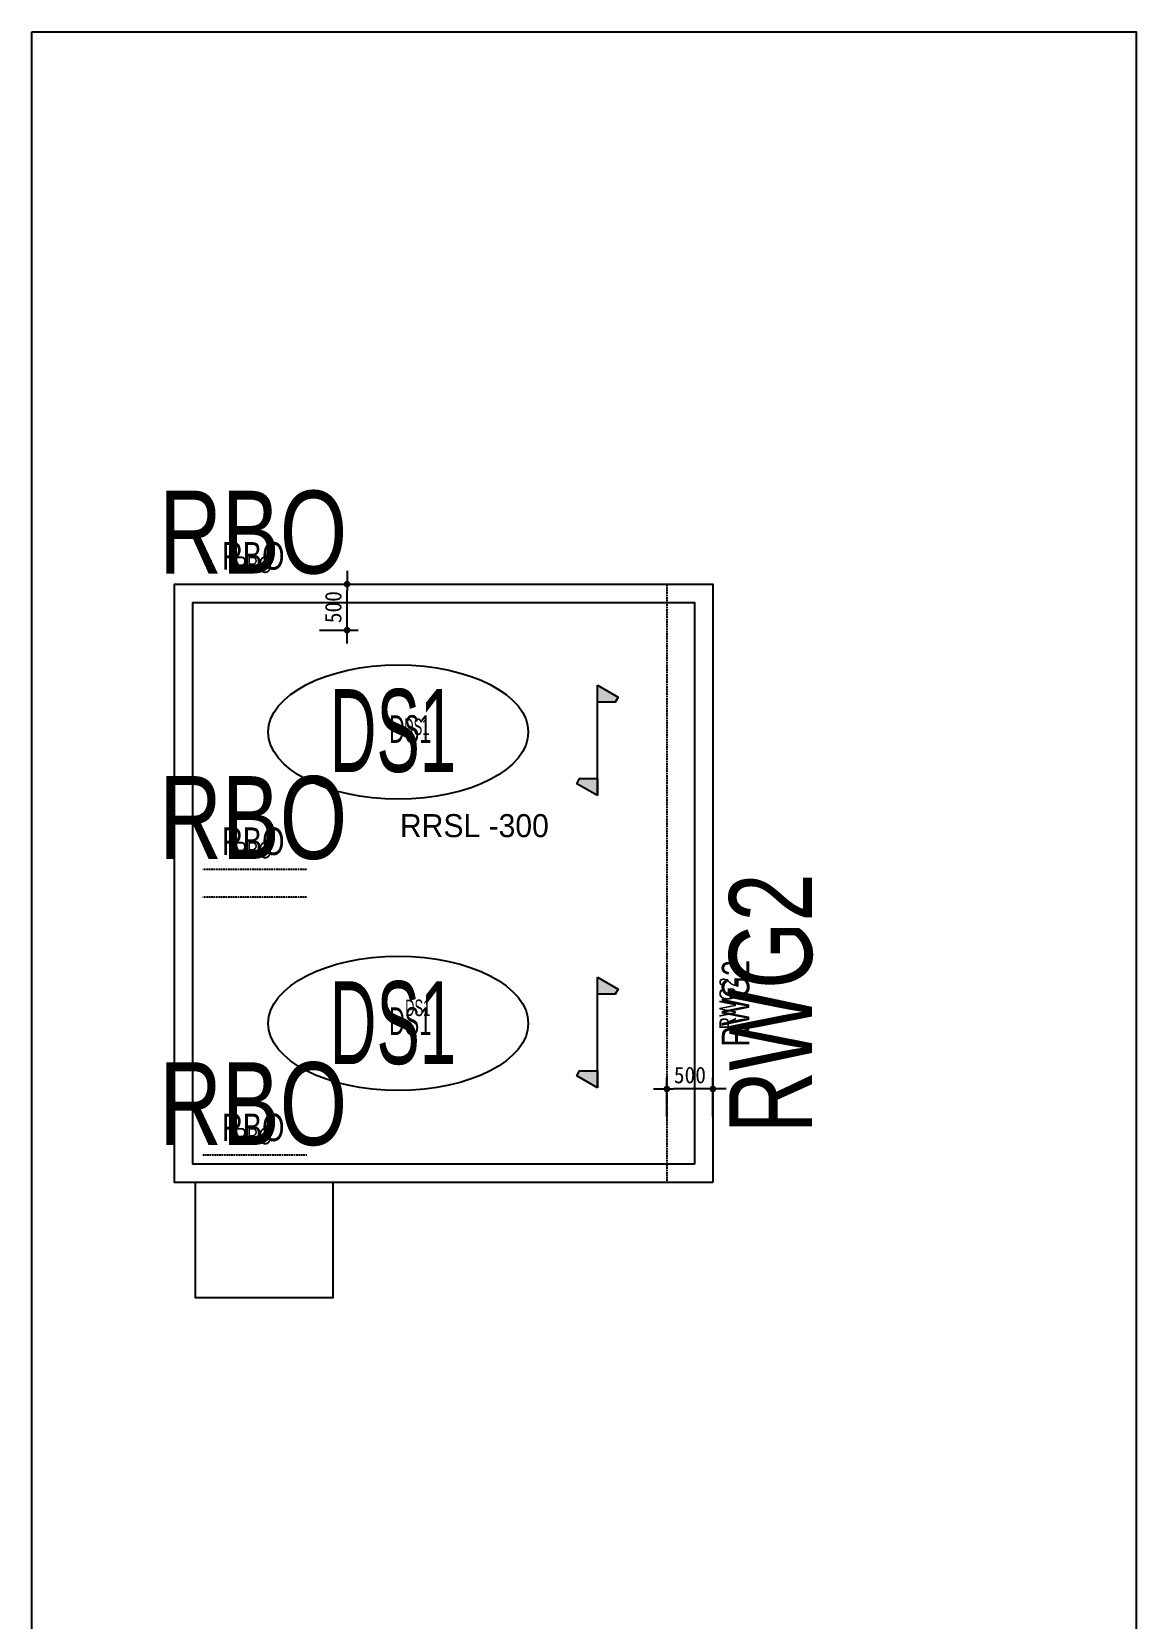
# Model space of a CAD drawing. Header units: millimetres. Extents: x 91354 to 177354, y 115540 to 150005.
# Drawn here: x 91354 to 103354, y 132772 to 150005 of the extents above; entities that cross this region are included whole.
import ezdxf
from ezdxf.enums import TextEntityAlignment as Align

# ---------------------------------------------------------------- set-up
doc = ezdxf.new("R2010")
doc.units = ezdxf.units.MM
doc.linetypes.add('HID', pattern=[3.18, 2.12, -1.06])
doc.layers.get('Defpoints').update_dxf_attribs({"color": 159})
for name, color, linetype in [('^DECK', 130, 'Continuous'), ('BEAM-TEXT', 4, 'Continuous'), ('BEAM-TEXT @ 100', 4, 'Continuous'), ('BEAM-TEXT @ 300', 4, 'Continuous'), ('BEAM-TEXT @ 60', 4, 'Continuous'), ('DECK-PL', 4, 'Continuous'), ('DECK-SLAB', 4, 'Continuous'), ('DECK-SLAB @ 100', 4, 'Continuous'), ('DECK-SLAB @ 300', 4, 'Continuous'), ('DECK-SLAB @ 60', 4, 'Continuous'), ('보(girder)', 7, 'HID'), ('슬래브라인', 7, 'Continuous')]:
    doc.layers.add(name, color=color, linetype=linetype)
doc.layers.add('NOPLOT', color=191, linetype='Continuous', plot=False)
doc.styles.add('Gdim', font='DotumChe.ttf')
doc.styles.add('Gtx', font='Dotum.ttf')
doc.dimstyles.new('Gdim200', dxfattribs={"dimscale": 200, "dimtxt": 3, "dimasz": 1.2, "dimexe": 2, "dimexo": 3, "dimgap": 1, "dimtad": 1, "dimdsep": 46, "dimlunit": 6, "dimtxsty": 'Gdim', "dimblk1": '_CIDOT', "dimblk2": '_CIDOT', "dimsah": 1, "dimcen": 2.5, "dimdle": 2, "dimclrd": 1, "dimclre": 1, "dimclrt": 3, "dimazin": 2, "dimtfac": 1, "dimtix": 1, "dimtmove": 2, "dimatfit": 3, "dimldrblk": '_CIDOT', "dimfxl": 0, "dimtolj": 1, "dimtzin": 0, "dimarcsym": 0})

# ---------------------------------------------------------------- blocks, each defined once
blk = doc.blocks.new('*U128')
at = {"layer": 'DECK-SLAB @ 100', "style": 'Gtx', "width": 0.6}
blk.add_text('DS1', height=300, dxfattribs=at).set_placement((95236, 142281, 0))
at = {"layer": 'DECK-SLAB @ 300', "style": 'Gtx', "width": 0.6}
blk.add_text('DS1', height=900, dxfattribs=at).set_placement((94589, 141965, 0))
at = {"layer": 'DECK-SLAB @ 60', "style": 'Gtx', "width": 0.6}
blk.add_text('DS1', height=180, dxfattribs=at).set_placement((95400, 142366, 0))
blk = doc.blocks.new('A$C58C40D4B')
at = {"layer": 'DECK-PL'}
for points in [[(600, 2), (471, 228), (415, 196), (415, 2)], [(-600, 2), (-471, -223), (-415, -192), (-415, 2)]]:
    blk.add_hatch(color=256, dxfattribs=at).paths.add_polyline_path(points)
blk.add_line((-600, 2), (600, 2), dxfattribs=at)
for points in [[(600, 2), (471, 228), (415, 196), (415, 2), (415, 2), (471, 2), (600, 2)], [(-600, 2), (-471, -223), (-415, -192), (-415, 2), (-415, 2), (-471, 2), (-600, 2)]]:
    blk.add_lwpolyline(points, dxfattribs=at)
blk = doc.blocks.new('*U129')
at = {"layer": 'DECK-SLAB @ 100', "style": 'Gtx', "width": 0.6}
blk.add_text('DS1', height=300, dxfattribs=at).set_placement((95236, 139108, 0))
at = {"layer": 'DECK-SLAB @ 300', "style": 'Gtx', "width": 0.6}
blk.add_text('DS1', height=900, dxfattribs=at).set_placement((94589, 138792, 0))
at = {"layer": 'DECK-SLAB @ 60', "style": 'Gtx', "width": 0.6}
blk.add_text('DS1', height=180, dxfattribs=at).set_placement((95410, 139313, 0))
blk = doc.blocks.new('*U131')
at = {"layer": 'BEAM-TEXT @ 100', "color": 1, "style": 'Gtx', "width": 0.8}
blk.add_text('RBO', height=300, dxfattribs=at).set_placement((93760, 140972), align=Align.BOTTOM_CENTER)
at = {"layer": 'BEAM-TEXT @ 300', "color": 1, "style": 'Gtx', "width": 0.8}
blk.add_text('RBO', height=900, dxfattribs=at).set_placement((93760, 140750), align=Align.BOTTOM_CENTER)
at = {"layer": 'BEAM-TEXT @ 60', "color": 1, "style": 'Gtx', "width": 0.8}
blk.add_text('RBO', height=180, dxfattribs=at).set_placement((93760, 140972), align=Align.BOTTOM_CENTER)
blk = doc.blocks.new('*U132')
at = {"layer": 'BEAM-TEXT @ 100', "color": 1, "style": 'Gtx', "width": 0.8}
blk.add_text('RBO', height=300, dxfattribs=at).set_placement((93760, 137865), align=Align.BOTTOM_CENTER)
at = {"layer": 'BEAM-TEXT @ 300', "color": 1, "style": 'Gtx', "width": 0.8}
blk.add_text('RBO', height=900, dxfattribs=at).set_placement((93760, 137642), align=Align.BOTTOM_CENTER)
at = {"layer": 'BEAM-TEXT @ 60', "color": 1, "style": 'Gtx', "width": 0.8}
blk.add_text('RBO', height=180, dxfattribs=at).set_placement((93760, 137865), align=Align.BOTTOM_CENTER)
blk = doc.blocks.new('*U133')
at = {"layer": 'BEAM-TEXT @ 100', "color": 1, "style": 'Gtx', "width": 0.8}
blk.add_text('RWG2', height=300, rotation=90, dxfattribs=at).set_placement((99241, 139451), align=Align.BOTTOM_CENTER)
at = {"layer": 'BEAM-TEXT @ 300', "color": 1, "style": 'Gtx', "width": 0.8}
blk.add_text('RWG2', height=900, rotation=90, dxfattribs=at).set_placement((100101, 139451), align=Align.BOTTOM_CENTER)
at = {"layer": 'BEAM-TEXT @ 60', "color": 1, "style": 'Gtx', "width": 0.8}
blk.add_text('RWG2', height=180, rotation=90, dxfattribs=at).set_placement((99059, 139451), align=Align.BOTTOM_CENTER)
blk = doc.blocks.new('_CIDOT')
at = {"color": 0, "linetype": 'ByBlock'}
blk.add_line((2, 0), (-1, 0), dxfattribs=at)
at = {"color": 0, "linetype": 'ByBlock', "const_width": 0.5}
blk.add_lwpolyline([(-0.25, 0, 1), (0.25, 0, 1)], format="xyb", close=True, dxfattribs=at)
blk = doc.blocks.new('*D38')
at = {"layer": 'Defpoints', "color": 155, "lineweight": -2, "transparency": 16777216}
for p, q in [((94480, 144005), (94900, 144005)), ((94780, 143577), (94780, 143933)), ((94480, 143505), (94900, 143505))]:
    blk.add_line(p, q, dxfattribs=at)
at = {"layer": 'Defpoints', "color": 0, "transparency": 16777216}
for p in [(94300, 144005), (94780, 144005), (94300, 143505)]:
    blk.add_point(p, dxfattribs=at)
at = {"layer": 'Defpoints', "color": 155, "lineweight": -2, "transparency": 16777216, "xscale": 71.99999999999994, "yscale": 71.99999999999994, "zscale": 71.99999999999994}
for p, rotation in [((94780, 144005), 90), ((94780, 143505), 270)]:
    blk.add_blockref('_CIDOT', p, dxfattribs=dict(at, rotation=rotation))
at = {"layer": 'Defpoints', "color": 3, "transparency": 16777216, "insert": (94630, 143755), "char_height": 180, "attachment_point": 5, "rotation": 90, "style": 'Gdim'}
blk.add_mtext('\\A1;{\\C155;500}', dxfattribs=at)
blk = doc.blocks.new('*D39')
at = {"layer": 'Defpoints', "color": 155, "lineweight": -2, "transparency": 16777216}
for p, q in [((98254, 138222), (98254, 138642)), ((98754, 138222), (98754, 138642)), ((98682, 138522), (98326, 138522))]:
    blk.add_line(p, q, dxfattribs=at)
at = {"layer": 'Defpoints', "color": 0, "transparency": 16777216}
for p in [(98254, 138522), (98254, 138042), (98754, 138042)]:
    blk.add_point(p, dxfattribs=at)
at = {"layer": 'Defpoints', "color": 155, "lineweight": -2, "transparency": 16777216, "xscale": 71.99999999999994, "yscale": 71.99999999999994, "zscale": 71.99999999999994, "rotation": 180}
blk.add_blockref('_CIDOT', (98254, 138522), dxfattribs=at)
at = {"layer": 'Defpoints', "color": 155, "lineweight": -2, "transparency": 16777216, "xscale": 71.99999999999994, "yscale": 71.99999999999994, "zscale": 71.99999999999994}
blk.add_blockref('_CIDOT', (98754, 138522), dxfattribs=at)
at = {"layer": 'Defpoints', "color": 3, "transparency": 16777216, "insert": (98504, 138672), "char_height": 180, "attachment_point": 5, "style": 'Gdim'}
blk.add_mtext('\\A1;{\\C155;500}', dxfattribs=at)
blk = doc.blocks.new('*U137')
at = {"layer": 'BEAM-TEXT @ 100', "color": 1, "style": 'Gtx', "width": 0.8}
blk.add_text('RBO', height=300, dxfattribs=at).set_placement((93760, 144072), align=Align.BOTTOM_CENTER)
at = {"layer": 'BEAM-TEXT @ 300', "color": 1, "style": 'Gtx', "width": 0.8}
blk.add_text('RBO', height=900, dxfattribs=at).set_placement((93760, 143850), align=Align.BOTTOM_CENTER)
at = {"layer": 'BEAM-TEXT @ 60', "color": 1, "style": 'Gtx', "width": 0.8}
blk.add_text('RBO', height=180, dxfattribs=at).set_placement((93760, 144072), align=Align.BOTTOM_CENTER)

msp = doc.modelspace()

# ---------------------------------------------------------------- linework, layer by layer
at = {"layer": '^DECK', "color": 0}
for centre in [(95336.35, 142398.445), (95336.35, 139234.443)]:
    msp.add_ellipse(centre, major_axis=(1412.381, 0), ratio=0.51617646, dxfattribs=at)
at = {"layer": 'NOPLOT'}
msp.add_lwpolyline([(91353.571, 150005.018), (103353.572, 150005.018), (103353.572, 122185.018), (91353.571, 122185.018)], close=True, dxfattribs=at)
at = {"layer": '보(girder)'}
msp.add_line((98253.571, 144005.018), (98253.571, 137505.018), dxfattribs=at)
at = {"layer": '보(girder)', "elevation": 0}
msp.add_lwpolyline([(92903.571, 144005.018), (98753.571, 144005.018), (98753.571, 137505.018)], dxfattribs=at)
at = {"layer": '슬래브라인', "color": 6, "linetype": 'HID'}
for p, q in [((94343.571, 140905.018), (93213.571, 140905.018)), ((94343.571, 140605.018), (93213.571, 140605.018)), ((93213.571, 137805.018), (94343.571, 137805.018))]:
    msp.add_line(p, q, dxfattribs=at)
at = {"layer": '슬래브라인', "elevation": 0}
msp.add_lwpolyline([(98753.727, 137505.018), (92903.571, 137505.018), (92903.571, 144005.018), (98753.416, 144005.018)], close=True, dxfattribs=at)
for points in [[(98553.717, 137705.018), (93103.571, 137705.018), (93103.571, 143805.018), (98553.571, 143805.018), (98553.571, 137705.018)], [(93128.571, 137505.018), (93128.571, 136255.018), (94628.571, 136255.018), (94628.571, 137505.018)]]:
    msp.add_lwpolyline(points, dxfattribs=at)

# ---------------------------------------------------------------- block references
at = {"layer": 'BEAM-TEXT'}
for name in ['*U137', '*U131', '*U133', '*U132']:
    msp.add_blockref(name, (0, 0), dxfattribs=at)
at = {"layer": 'DECK-PL', "xscale": -1, "rotation": 270}
for p in [(97497.205, 142307.929), (97497.205, 139134.917)]:
    msp.add_blockref('A$C58C40D4B', p, dxfattribs=at)
at = {"layer": 'DECK-SLAB'}
for name in ['*U128', '*U129']:
    msp.add_blockref(name, (0, 0), dxfattribs=at)

# ---------------------------------------------------------------- texts
at = {"layer": 'NOPLOT', "style": 'Gtx'}
msp.add_text('RRSL -300', height=250, dxfattribs=at).set_placement((95353.73, 141256.749))

# ---------------------------------------------------------------- dimensions: what is measured, and where the dimension line sits
at = {"layer": 'Defpoints'}
for base, p1, p2, angle, picture, middle in [((94780.003, 144005.018), (94300.003, 143505.018), (94300.003, 144005.018), 90, '*D38', (94629.884, 143755.018)), ((98253.571, 138522.143), (98753.571, 138042.143), (98253.571, 138042.143), 180, '*D39', (98503.571, 138672.263))]:
    dim = msp.add_linear_dim(base=base, p1=p1, p2=p2, angle=angle, text='{\\C155;<>}', dimstyle='Gdim200', override={"dimscale": 60, "dimzin": 8, "dimclrd": 155, "dimclre": 155}, dxfattribs=at)
    dim.commit()
    dim.dimension.update_dxf_attribs({"geometry": picture, "text_midpoint": middle})

doc.saveas('drawing.dxf')
